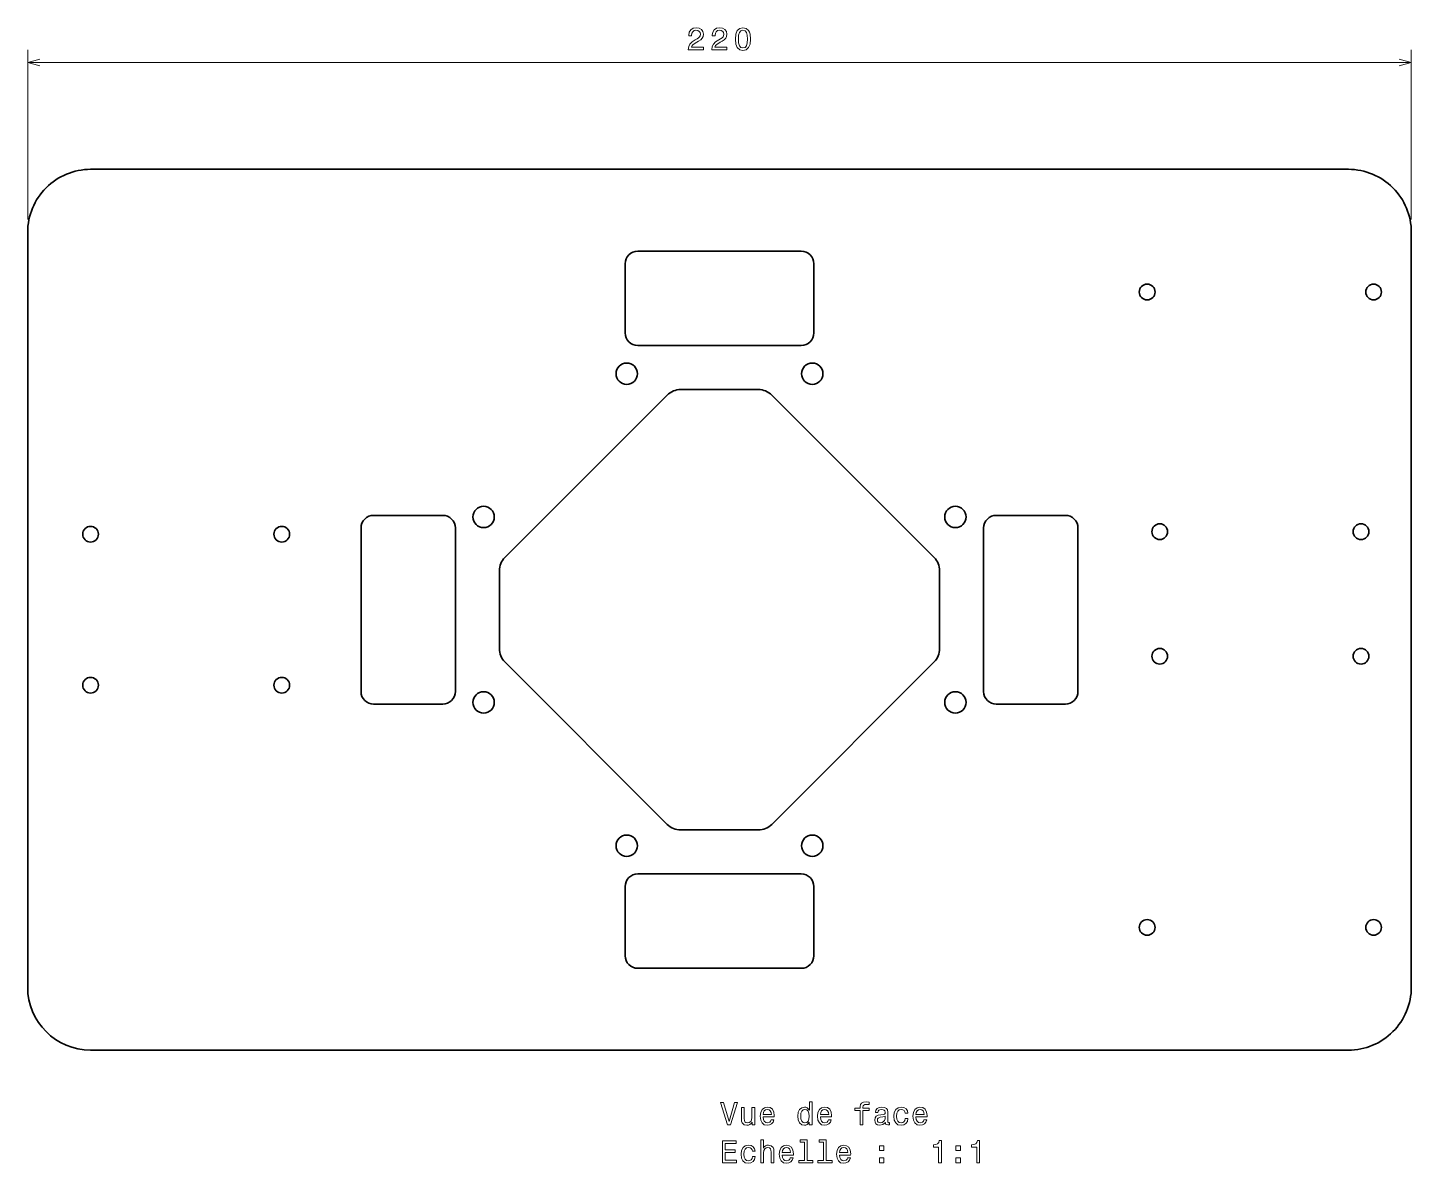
# Model space of a CAD drawing. Extents: x 38 to 258, y 17 to 198.
import ezdxf

# ---------------------------------------------------------------- set-up
doc = ezdxf.new("R2010")
doc.units = 0

msp = doc.modelspace()

# ---------------------------------------------------------------- linework, layer by layer
at = {"color": 7, "lineweight": 13}
for p, q in [((38.499996, 167), (38.499996, 193.991058)), ((258.5, 167), (258.5, 193.991058)), ((38.499996, 191.991058), (258.5, 191.991058))]:
    msp.add_line(p, q, dxfattribs=at)
at = {"color": 7, "lineweight": 35}
for p, q in [((248.5, 175), (48.499996, 175)), ((38.499996, 165), (38.499996, 44.999996)), ((258.5, 44.999996), (258.5, 165)), ((161.5, 162), (135.5, 162)), ((135.5, 147), (161.5, 147)), ((114.378677, 113.305084), (140.194916, 139.121323)), ((182.621323, 113.305084), (156.805084, 139.121323)), ((91.5, 118), (91.5, 92)), ((106.5, 92), (106.5, 118)), ((190.5, 118), (190.5, 92)), ((205.5, 92), (205.5, 118)), ((140.194916, 70.878677), (114.378677, 96.694908)), ((182.621323, 96.694908), (156.805084, 70.878677)), ((161.5, 62.999996), (135.5, 62.999996)), ((135.5, 47.999996), (161.5, 47.999996)), ((48.499996, 34.999996), (248.5, 34.999996))]:
    msp.add_line(p, q, dxfattribs=at)
at = {"color": 7, "lineweight": 35, "ltscale": 0.275}
for p, q in [((133.5, 160), (133.5, 149)), ((163.5, 149), (163.5, 160)), ((104.5, 120), (93.5, 120)), ((203.5, 120), (192.5, 120)), ((93.5, 90), (104.5, 90)), ((192.5, 90), (203.5, 90)), ((133.5, 60.999996), (133.5, 49.999996)), ((163.5, 49.999996), (163.5, 60.999996))]:
    msp.add_line(p, q, dxfattribs=at)
at = {"color": 7, "lineweight": 35, "ltscale": 0.309188}
for p, q in [((142.316223, 140), (154.683762, 140)), ((113.5, 98.816231), (113.5, 111.183762)), ((183.5, 98.816231), (183.5, 111.183762)), ((154.683762, 70), (142.316223, 70))]:
    msp.add_line(p, q, dxfattribs=at)
at = {"color": 7, "lineweight": 13}
for points in [[(143.533417, 193.991058), (145.939041, 193.991058), (145.939041, 194.424774), (144.03775, 194.424774), (144.143661, 194.661804), (144.325211, 194.85849), (144.88501, 195.216568), (145.182556, 195.367859), (145.515411, 195.584717), (145.752441, 195.836884), (145.888611, 196.13443), (145.939041, 196.472321), (145.853302, 196.89595), (145.616272, 197.228806), (145.253159, 197.440628), (144.784149, 197.516281), (144.299988, 197.430542), (143.931839, 197.193512), (143.694809, 196.815262), (143.61412, 196.315979), (143.61412, 196.245377), (144.073044, 196.245377), (144.073044, 196.285721), (144.118439, 196.628662), (144.254608, 196.880829), (144.471466, 197.042206), (144.758926, 197.097687), (145.051437, 197.047256), (145.268295, 196.921173), (145.4095, 196.724487), (145.45993, 196.477371), (145.424637, 196.245377), (145.328812, 196.048691), (145.167435, 195.877228), (144.945526, 195.725922), (144.64798, 195.564545), (144.153748, 195.251862), (143.805756, 194.919006), (143.598984, 194.515549), (143.533417, 194.006195)], [(147.26944, 193.991058), (149.675064, 193.991058), (149.675064, 194.424774), (147.773773, 194.424774), (147.879684, 194.661804), (148.061234, 194.85849), (148.621033, 195.216568), (148.918579, 195.367859), (149.251434, 195.584717), (149.488464, 195.836884), (149.624634, 196.13443), (149.675064, 196.472321), (149.589325, 196.89595), (149.352295, 197.228806), (148.989182, 197.440628), (148.520172, 197.516281), (148.036011, 197.430542), (147.667862, 197.193512), (147.430832, 196.815262), (147.350143, 196.315979), (147.350143, 196.245377), (147.809067, 196.245377), (147.809067, 196.285721), (147.854462, 196.628662), (147.990631, 196.880829), (148.207489, 197.042206), (148.494949, 197.097687), (148.78746, 197.047256), (149.004318, 196.921173), (149.145523, 196.724487), (149.195953, 196.477371), (149.16066, 196.245377), (149.064835, 196.048691), (148.903458, 195.877228), (148.681549, 195.725922), (148.384003, 195.564545), (147.889771, 195.251862), (147.541779, 194.919006), (147.335007, 194.515549), (147.26944, 194.006195)], [(151.020599, 195.700714), (151.096252, 194.90892), (151.333282, 194.344086), (151.711517, 194.001144), (152.236023, 193.890198), (152.755463, 194.001144), (153.133713, 194.344086), (153.365707, 194.90892), (153.446396, 195.700714), (153.365707, 196.487457), (153.269882, 196.80014), (153.133713, 197.057343), (152.755463, 197.400284), (152.236023, 197.516281), (151.711517, 197.400284), (151.333282, 197.052292), (151.096252, 196.487457)], [(151.504745, 195.700714), (151.54509, 196.310944), (151.671173, 196.74971), (151.898117, 197.006912), (152.236023, 197.097687), (152.568878, 197.006912), (152.795822, 196.74971), (152.92189, 196.310944), (152.96225, 195.700714), (152.92189, 195.085434), (152.795822, 194.646683), (152.568878, 194.389481), (152.236023, 194.303741), (151.898117, 194.389481), (151.671173, 194.646683), (151.54509, 195.085434)], [(150.895538, 26.648411), (150.018005, 23.667864), (149.11528, 26.648411), (148.636169, 26.648411), (149.765854, 23.143368), (150.270172, 23.143368), (151.374634, 26.648411)], [(162.782425, 23.561956), (162.782425, 23.143368), (163.226227, 23.143368), (163.226227, 26.764404), (162.78746, 26.764404), (162.78746, 25.438036), (162.44957, 25.821321), (162.242798, 25.9121), (162.005768, 25.947403), (161.577087, 25.846539), (161.244232, 25.564117), (161.027374, 25.110226), (160.951736, 24.499996), (161.027374, 23.889765), (161.244232, 23.430832), (161.577087, 23.143368), (162.005768, 23.047546), (162.242798, 23.08285), (162.454605, 23.173628)], [(170.841492, 25.382561), (170.841492, 23.143368), (171.285309, 23.143368), (171.285309, 25.382561), (172.293945, 25.382561), (172.293945, 25.760803), (171.285309, 25.760803), (171.285309, 25.927229), (171.320602, 26.128958), (171.4366, 26.265125), (171.633286, 26.345818), (171.91571, 26.376076), (172.293945, 26.355904), (172.293945, 26.739189), (171.81485, 26.764404), (171.381134, 26.719017), (171.078537, 26.58285), (170.896973, 26.345818), (170.841492, 26.007921), (170.841492, 25.760803), (170.029541, 25.760803), (170.029541, 25.382561)], [(154.097977, 25.851582), (153.654175, 25.851582), (153.654175, 24.288181), (153.603745, 23.925068), (153.457489, 23.662821), (153.230545, 23.501436), (152.932999, 23.451004), (152.695969, 23.49135), (152.544662, 23.612389), (152.458939, 23.81916), (152.438766, 24.111668), (152.438766, 25.851582), (151.994965, 25.851582), (151.994965, 24.071321), (152.010086, 23.713253), (152.105911, 23.415703), (152.398422, 23.143368), (152.867432, 23.047546), (153.119598, 23.08285), (153.336456, 23.173628), (153.523056, 23.329967), (153.674347, 23.556913), (153.674347, 23.143368), (154.097977, 23.143368)], [(155.434433, 24.368872), (157.209656, 24.368872), (157.214691, 24.575644), (157.134003, 25.155615), (156.912109, 25.589333), (156.559082, 25.851582), (156.090057, 25.947403), (155.631119, 25.846539), (155.278091, 25.564117), (155.051147, 25.105183), (154.970459, 24.499996), (155.046112, 23.879679), (155.273056, 23.425789), (155.621033, 23.143368), (156.074921, 23.047546), (156.468292, 23.113108), (156.791061, 23.284578), (157.028091, 23.556913), (157.164261, 23.920025), (156.72551, 23.920025), (156.63472, 23.718296), (156.503601, 23.566999), (156.130402, 23.445961), (155.842941, 23.501436), (155.626083, 23.67795), (155.484863, 23.965414), (155.434433, 24.353743)], [(155.434433, 24.742071), (155.489914, 25.090054), (155.626083, 25.347258), (155.832855, 25.503597), (156.105194, 25.559074), (156.372482, 25.503597), (156.579254, 25.347258), (156.705338, 25.090054), (156.750717, 24.742071)], [(162.081406, 25.548988), (162.373917, 25.478382), (162.595825, 25.281696), (162.726944, 24.953886), (162.777374, 24.499996), (162.726944, 24.041061), (162.595825, 23.713253), (162.373917, 23.511524), (162.081406, 23.445961), (161.804031, 23.511524), (161.592224, 23.713253), (161.451004, 24.046106), (161.405624, 24.499996), (161.451004, 24.948843), (161.592224, 25.276653), (161.804031, 25.478382)], [(164.542511, 24.368872), (166.317719, 24.368872), (166.322769, 24.575644), (166.242081, 25.155615), (166.020172, 25.589333), (165.667145, 25.851582), (165.19812, 25.947403), (164.739197, 25.846539), (164.386169, 25.564117), (164.159225, 25.105183), (164.078537, 24.499996), (164.154175, 23.879679), (164.381119, 23.425789), (164.729111, 23.143368), (165.182999, 23.047546), (165.57637, 23.113108), (165.899139, 23.284578), (166.136169, 23.556913), (166.272339, 23.920025), (165.833572, 23.920025), (165.742798, 23.718296), (165.611664, 23.566999), (165.23848, 23.445961), (164.951004, 23.501436), (164.734146, 23.67795), (164.592941, 23.965414), (164.542511, 24.353743)], [(164.542511, 24.742071), (164.597977, 25.090054), (164.734146, 25.347258), (164.940918, 25.503597), (165.213257, 25.559074), (165.480545, 25.503597), (165.687317, 25.347258), (165.8134, 25.090054), (165.858795, 24.742071)], [(174.871033, 23.496393), (174.871033, 23.481264), (174.896255, 23.309793), (174.971909, 23.188757), (175.289627, 23.092936), (175.536743, 23.133282), (175.536743, 23.476221), (175.430832, 23.461092), (175.289627, 23.526653), (175.264404, 23.728382), (175.264404, 25.1304), (175.203888, 25.488468), (175.027374, 25.740629), (174.719742, 25.891926), (174.286026, 25.947403), (173.862396, 25.886883), (173.549713, 25.715414), (173.353027, 25.448122), (173.28746, 25.095097), (173.28746, 25.064838), (173.685883, 25.064838), (173.721176, 25.276653), (173.832138, 25.42795), (174.013687, 25.518728), (174.270889, 25.554031), (174.518005, 25.528814), (174.694519, 25.453167), (174.80043, 25.322042), (174.835739, 25.140486), (174.815567, 24.928671), (174.734863, 24.822763), (174.533142, 24.772331), (174.154907, 24.731985), (173.721176, 24.641207), (173.413544, 24.479824), (173.231995, 24.227661), (173.176514, 23.854464), (173.226944, 23.52161), (173.383286, 23.274492), (173.635452, 23.118151), (173.983429, 23.062675), (174.452454, 23.168585)], [(174.820602, 24.091496), (174.760086, 23.829247), (174.598709, 23.627518), (174.356628, 23.496393), (174.059082, 23.451004), (173.867432, 23.476221), (173.731262, 23.556913), (173.645538, 23.698122), (173.620316, 23.894808), (173.640488, 24.071321), (173.721176, 24.197403), (174.043945, 24.338614), (174.452454, 24.399132), (174.820602, 24.520168)], [(178.023056, 24.953886), (178.461823, 24.953886), (178.371033, 25.357346), (178.154175, 25.675068), (177.816284, 25.871754), (177.377518, 25.947403), (176.893372, 25.846539), (176.525208, 25.564117), (176.293228, 25.105183), (176.21254, 24.48991), (176.288177, 23.879679), (176.515137, 23.425789), (176.873199, 23.143368), (177.362396, 23.047546), (177.796112, 23.123196), (178.134003, 23.335011), (178.365997, 23.667864), (178.466858, 24.111668), (178.043228, 24.111668), (177.967575, 23.829247), (177.82637, 23.617432), (177.624634, 23.486307), (177.377518, 23.445961), (177.069885, 23.511524), (176.847977, 23.713253), (176.711823, 24.041061), (176.666428, 24.505039), (176.711823, 24.958929), (176.853027, 25.286739), (177.079971, 25.488468), (177.377518, 25.559074), (177.639771, 25.513685), (177.836456, 25.39769), (177.967575, 25.206047)], [(179.722626, 24.368872), (181.497833, 24.368872), (181.502884, 24.575644), (181.42218, 25.155615), (181.200287, 25.589333), (180.84726, 25.851582), (180.378235, 25.947403), (179.919312, 25.846539), (179.566284, 25.564117), (179.33934, 25.105183), (179.258636, 24.499996), (179.33429, 23.879679), (179.561234, 23.425789), (179.909225, 23.143368), (180.363113, 23.047546), (180.756485, 23.113108), (181.079254, 23.284578), (181.316284, 23.556913), (181.452454, 23.920025), (181.013687, 23.920025), (180.922913, 23.718296), (180.791779, 23.566999), (180.418579, 23.445961), (180.131119, 23.501436), (179.914261, 23.67795), (179.773056, 23.965414), (179.722626, 24.353743)], [(179.722626, 24.742071), (179.778091, 25.090054), (179.914261, 25.347258), (180.121033, 25.503597), (180.393372, 25.559074), (180.66066, 25.503597), (180.867432, 25.347258), (180.993515, 25.090054), (181.03891, 24.742071)], [(148.958939, 17.096539), (151.177948, 17.096539), (151.177948, 17.52017), (149.422913, 17.52017), (149.422913, 18.705328), (150.986313, 18.705328), (150.986313, 19.123917), (149.422913, 19.123917), (149.422913, 20.172907), (151.137604, 20.172907), (151.137604, 20.596539), (148.958939, 20.596539)], [(153.734863, 18.907057), (154.17363, 18.907057), (154.082855, 19.310516), (153.865997, 19.628239), (153.528091, 19.824924), (153.08934, 19.900574), (152.605194, 19.799709), (152.23703, 19.517288), (152.005051, 19.058353), (151.924347, 18.443081), (152, 17.83285), (152.226944, 17.37896), (152.585022, 17.096539), (153.074203, 17.000717), (153.507919, 17.076366), (153.845825, 17.288181), (154.077805, 17.621035), (154.17868, 18.064838), (153.755035, 18.064838), (153.679398, 17.782417), (153.538177, 17.570602), (153.336456, 17.439478), (153.08934, 17.399132), (152.781708, 17.464695), (152.559799, 17.666424), (152.42363, 17.994232), (152.378235, 18.45821), (152.42363, 18.9121), (152.564835, 19.23991), (152.791794, 19.441639), (153.08934, 19.512245), (153.351593, 19.466856), (153.548279, 19.350861), (153.679398, 19.159218)], [(155.046112, 17.096539), (155.489914, 17.096539), (155.489914, 18.659939), (155.535309, 19.018009), (155.681549, 19.280256), (155.908508, 19.441639), (156.21109, 19.502159), (156.453171, 19.451725), (156.604462, 19.315559), (156.680115, 19.088614), (156.705338, 18.78602), (156.705338, 17.096539), (157.149139, 17.096539), (157.149139, 18.876799), (157.128967, 19.234867), (157.038177, 19.532417), (156.740631, 19.804752), (156.276657, 19.900574), (156.02449, 19.865271), (155.807632, 19.769449), (155.626083, 19.618153), (155.489914, 19.411381), (155.489914, 20.717575), (155.046112, 20.717575)], [(158.470459, 18.322042), (160.245682, 18.322042), (160.250717, 18.528814), (160.170029, 19.108786), (159.94812, 19.542503), (159.595108, 19.804752), (159.126083, 19.900574), (158.667145, 19.799709), (158.314117, 19.517288), (158.087173, 19.058353), (158.006485, 18.453167), (158.082138, 17.83285), (158.309082, 17.37896), (158.657059, 17.096539), (159.110947, 17.000717), (159.504318, 17.066278), (159.827087, 17.237749), (160.064117, 17.510084), (160.200287, 17.873196), (159.761536, 17.873196), (159.670746, 17.671467), (159.539627, 17.52017), (159.166428, 17.399132), (158.878967, 17.454607), (158.662109, 17.631121), (158.520889, 17.918585), (158.470459, 18.306913)], [(162.000717, 20.344378), (162.000717, 17.469738), (161.087891, 17.469738), (161.087891, 17.096539), (163.35231, 17.096539), (163.35231, 17.469738), (162.444519, 17.469738), (162.444519, 20.717575), (161.304749, 20.717575), (161.304749, 20.344378)], [(165.036743, 20.344378), (165.036743, 17.469738), (164.123917, 17.469738), (164.123917, 17.096539), (166.388336, 17.096539), (166.388336, 17.469738), (165.480545, 17.469738), (165.480545, 20.717575), (164.340775, 20.717575), (164.340775, 20.344378)], [(167.578537, 18.322042), (169.353745, 18.322042), (169.358795, 18.528814), (169.278107, 19.108786), (169.056198, 19.542503), (168.703171, 19.804752), (168.234146, 19.900574), (167.775223, 19.799709), (167.422195, 19.517288), (167.195251, 19.058353), (167.114548, 18.453167), (167.190201, 17.83285), (167.417145, 17.37896), (167.765137, 17.096539), (168.219025, 17.000717), (168.612396, 17.066278), (168.935165, 17.237749), (169.172195, 17.510084), (169.30835, 17.873196), (168.869598, 17.873196), (168.778824, 17.671467), (168.64769, 17.52017), (168.27449, 17.399132), (167.98703, 17.454607), (167.770172, 17.631121), (167.628967, 17.918585), (167.578537, 18.306913)], [(173.958221, 19.05331), (174.654175, 19.05331), (174.654175, 19.804752), (173.958221, 19.804752)], [(183.323486, 17.096539), (183.78241, 17.096539), (183.78241, 20.621754), (183.439484, 20.621754), (183.348694, 20.314117), (183.167145, 20.107346), (182.889771, 19.986309), (182.506485, 19.945963), (182.506485, 19.587893), (183.323486, 19.587893)], [(186.102295, 19.05331), (186.798264, 19.05331), (186.798264, 19.804752), (186.102295, 19.804752)], [(189.395538, 17.096539), (189.854462, 17.096539), (189.854462, 20.621754), (189.51152, 20.621754), (189.420746, 20.314117), (189.239197, 20.107346), (188.961807, 19.986309), (188.578522, 19.945963), (188.578522, 19.587893), (189.395538, 19.587893)], [(158.470459, 18.695242), (158.52594, 19.043224), (158.662109, 19.300428), (158.868881, 19.456768), (159.141205, 19.512245), (159.408508, 19.456768), (159.61528, 19.300428), (159.741348, 19.043224), (159.786743, 18.695242)], [(167.578537, 18.695242), (167.634003, 19.043224), (167.770172, 19.300428), (167.976944, 19.456768), (168.249283, 19.512245), (168.516571, 19.456768), (168.723343, 19.300428), (168.849426, 19.043224), (168.894806, 18.695242)], [(173.958221, 17.096539), (174.654175, 17.096539), (174.654175, 17.847979), (173.958221, 17.847979)], [(186.102295, 17.096539), (186.798264, 17.096539), (186.798264, 17.847979), (186.102295, 17.847979)]]:
    msp.add_lwpolyline(points, close=True, dxfattribs=at)
for points in [[(40.431847, 192.508698), (38.499996, 191.991058), (40.431847, 191.473419)], [(256.568146, 191.473419), (258.5, 191.991058), (256.568146, 192.508698)]]:
    msp.add_lwpolyline(points, dxfattribs=at)
at = {"color": 7, "lineweight": 35}
for centre, radius in [((216.5, 155.5), 1.25), ((252.5, 155.5), 1.25), ((133.756821, 142.512009), 1.7), ((163.243179, 142.512009), 1.7), ((110.987976, 119.743179), 1.7), ((186.012009, 119.743179), 1.7), ((48.499996, 117), 1.25), ((78.899994, 117), 1.25), ((218.5, 117.399994), 1.25), ((250.5, 117.399994), 1.25), ((218.5, 97.599991), 1.25), ((250.5, 97.599991), 1.25), ((48.499996, 93), 1.25), ((78.899994, 93), 1.25), ((110.987976, 90.256821), 1.7), ((186.012009, 90.256821), 1.7), ((133.756821, 67.487976), 1.7), ((163.243179, 67.487976), 1.7), ((216.5, 54.499996), 1.25), ((252.5, 54.499996), 1.25)]:
    msp.add_circle(centre, radius, dxfattribs=at)
for centre, radius, start, end in [((48.499996, 165), 10, 90.000003, 180.000005), ((248.5, 165), 10, 0, 90.000003), ((135.5, 160), 2, 90.000003, 180.000005), ((161.5, 160), 2, 0, 90.000003), ((135.5, 149), 2, 180.000005, 269.999997), ((161.5, 149), 2, 269.999997, 360), ((142.316223, 137), 3, 90.000003, 135), ((154.683762, 137), 3, 45.000001, 90.000003), ((93.5, 118), 2, 90.000003, 180.000005), ((104.5, 118), 2, 0, 90.000003), ((192.5, 118), 2, 90.000003, 180.000005), ((203.5, 118), 2, 0, 90.000003), ((116.5, 111.183762), 3, 135, 180.000005), ((180.5, 111.183762), 3, 0, 45.000001), ((116.5, 98.816231), 3, 180.000005, 225), ((180.5, 98.816231), 3, 314.999999, 360), ((93.5, 92), 2, 180.000005, 269.999997), ((104.5, 92), 2, 269.999997, 360), ((192.5, 92), 2, 180.000005, 269.999997), ((203.5, 92), 2, 269.999997, 360), ((142.316223, 73), 3, 225, 269.999997), ((154.683762, 73), 3, 269.999997, 314.999999), ((135.5, 60.999996), 2, 90.000003, 180.000005), ((161.5, 60.999996), 2, 0, 90.000003), ((135.5, 49.999996), 2, 180.000005, 269.999997), ((161.5, 49.999996), 2, 269.999997, 0), ((48.499996, 44.999996), 10, 180.000005, 269.999997), ((248.5, 44.999996), 10, 269.999997, 360)]:
    msp.add_arc(centre, radius, start, end, dxfattribs=at)

doc.saveas('drawing.dxf')
